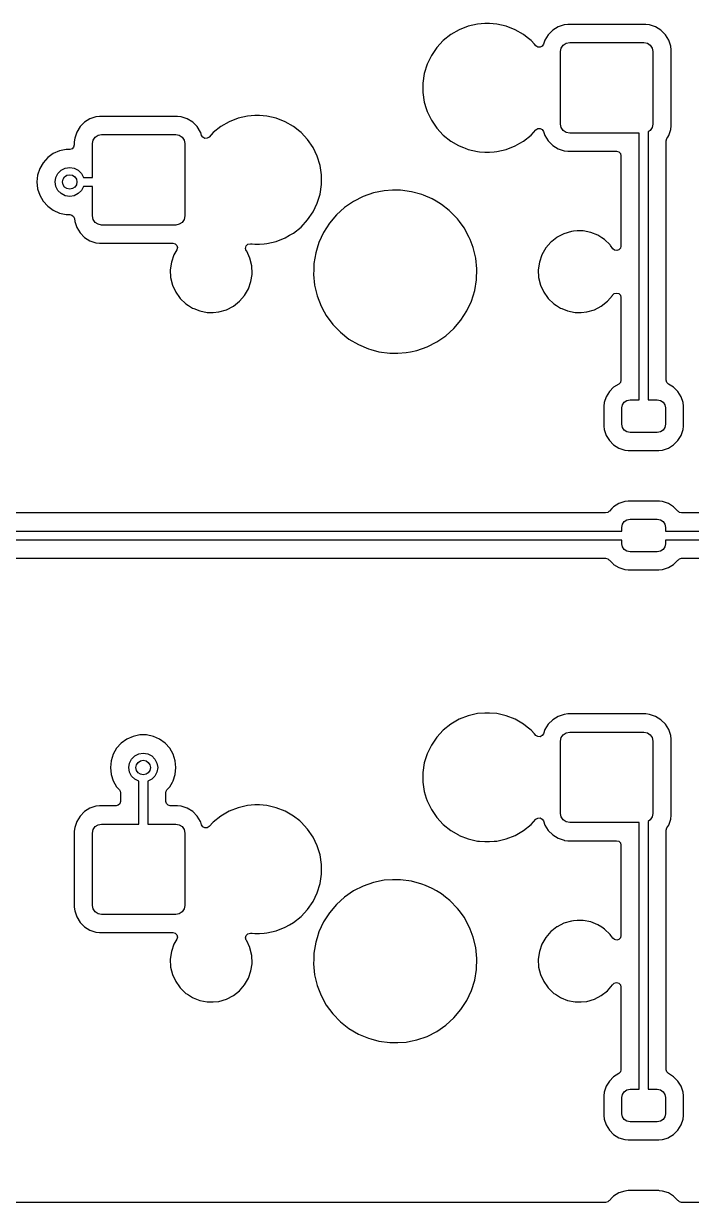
# Model space of a CAD drawing. Extents: x 51 to 201, y -153 to -28.
# Drawn here: x 99.28 to 117.72, y -120.97 to -88.39 of the extents above; entities that cross this region are included whole.
import ezdxf

# ---------------------------------------------------------------- set-up
doc = ezdxf.new("R2010")
doc.units = 0
doc.layers.add('BLACK', color=7, linetype='CONTINUOUS')

msp = doc.modelspace()

# ---------------------------------------------------------------- linework, layer by layer
at = {"layer": 'BLACK', "linetype": 'CONTINUOUS'}
for p, q in [((111.305, -88.5658), (111.075, -88.6989)), ((111.553, -88.4686), (111.305, -88.5658)), ((111.812, -88.4094), (111.553, -88.4686)), ((112.011, -88.3945), (111.812, -88.4094)), ((112.144, -88.3945), (112.011, -88.3945)), ((112.011, -88.3945), (112.011, -88.3945)), ((112.343, -88.4094), (112.144, -88.3945)), ((112.144, -88.3945), (112.144, -88.3945)), ((112.602, -88.4686), (112.343, -88.4094)), ((112.85, -88.5658), (112.602, -88.4686)), ((113.08, -88.6989), (112.85, -88.5658)), ((113.886, -88.5773), (113.762, -88.7013)), ((114.035, -88.4852), (113.886, -88.5773)), ((114.202, -88.43), (114.035, -88.4852)), ((114.304, -88.4195), (114.202, -88.43)), ((116.455, -88.4195), (114.304, -88.4195)), ((116.557, -88.43), (116.455, -88.4195)), ((116.724, -88.4852), (116.557, -88.43)), ((116.873, -88.5773), (116.724, -88.4852)), ((116.997, -88.7013), (116.873, -88.5773)), ((110.866, -88.8648), (110.685, -89.0599)), ((111.075, -88.6989), (110.866, -88.8648)), ((113.185, -88.7825), (113.08, -88.6989)), ((113.289, -88.8648), (113.185, -88.7825)), ((113.381, -88.9647), (113.289, -88.8648)), ((113.67, -88.8507), (113.632, -88.9647)), ((113.762, -88.7013), (113.67, -88.8507)), ((117.089, -88.8507), (116.997, -88.7013)), ((116.997, -88.7013), (116.997, -88.7013)), ((117.144, -89.0172), (117.089, -88.8507)), ((110.685, -89.0599), (110.536, -89.2798)), ((113.423, -89.01), (113.381, -88.9647)), ((113.477, -89.044), (113.423, -89.01)), ((113.541, -89.0469), (113.477, -89.044)), ((113.597, -89.0179), (113.541, -89.0469)), ((113.632, -88.9647), (113.597, -89.0179)), ((114.105, -89.17), (114.124, -89.0743)), ((114.105, -91.17), (114.105, -89.17)), ((114.124, -89.0743), (114.178, -88.9932)), ((114.178, -88.9932), (114.259, -88.939)), ((114.259, -88.939), (114.355, -88.92)), ((114.355, -88.92), (116.404, -88.92)), ((116.404, -88.92), (116.5, -88.939)), ((116.5, -88.939), (116.581, -88.9932)), ((116.581, -88.9932), (116.635, -89.0743)), ((116.635, -89.0743), (116.654, -89.17)), ((116.654, -89.17), (116.654, -91.17)), ((117.155, -89.12), (117.144, -89.0172)), ((117.155, -90.3031), (117.155, -89.12)), ((110.42, -89.5195), (110.342, -89.7738)), ((110.536, -89.2798), (110.42, -89.5195)), ((110.342, -89.7738), (110.302, -90.0369)), ((110.302, -90.0369), (110.302, -90.3031)), ((110.302, -90.3031), (110.342, -90.5662)), ((117.155, -91.22), (117.155, -90.3031)), ((110.342, -90.5662), (110.396, -90.742)), ((110.396, -90.742), (110.42, -90.8205)), ((110.42, -90.8205), (110.475, -90.9345)), ((100.959, -91.1173), (100.835, -91.2413)), ((101.108, -91.0252), (100.959, -91.1173)), ((101.275, -90.97), (101.108, -91.0252)), ((101.377, -90.9595), (101.275, -90.97)), ((103.528, -90.9595), (101.377, -90.9595)), ((103.63, -90.97), (103.528, -90.9595)), ((103.797, -91.0252), (103.63, -90.97)), ((103.946, -91.1173), (103.797, -91.0252)), ((104.07, -91.2413), (103.946, -91.1173)), ((104.955, -91.1058), (104.725, -91.2389)), ((105.203, -91.0086), (104.955, -91.1058)), ((105.462, -90.9494), (105.203, -91.0086)), ((105.661, -90.9345), (105.462, -90.9494)), ((105.794, -90.9345), (105.661, -90.9345)), ((105.661, -90.9345), (105.661, -90.9345)), ((105.993, -90.9494), (105.794, -90.9345)), ((105.794, -90.9345), (105.794, -90.9345)), ((106.252, -91.0086), (105.993, -90.9494)), ((106.5, -91.1058), (106.252, -91.0086)), ((106.73, -91.2389), (106.5, -91.1058)), ((110.475, -90.9345), (110.536, -91.0602)), ((110.536, -91.0602), (110.685, -91.2801)), ((114.124, -91.2657), (114.105, -91.17)), ((116.654, -91.17), (116.635, -91.2657)), ((100.743, -91.3907), (100.688, -91.5572)), ((100.835, -91.2413), (100.743, -91.3907)), ((101.251, -91.5332), (101.332, -91.479)), ((101.332, -91.479), (101.427, -91.46)), ((101.427, -91.46), (103.477, -91.46)), ((103.477, -91.46), (103.573, -91.479)), ((103.573, -91.479), (103.654, -91.5332)), ((104.162, -91.3907), (104.07, -91.2413)), ((104.07, -91.2413), (104.07, -91.2413)), ((104.167, -91.4048), (104.162, -91.3907)), ((104.193, -91.4833), (104.167, -91.4048)), ((104.228, -91.5365), (104.193, -91.4833)), ((104.516, -91.4048), (104.402, -91.5286)), ((104.725, -91.2389), (104.516, -91.4048)), ((106.902, -91.3753), (106.73, -91.2389)), ((106.939, -91.4048), (106.902, -91.3753)), ((107.12, -91.5999), (106.939, -91.4048)), ((110.685, -91.2801), (110.866, -91.4752)), ((110.866, -91.4752), (111.075, -91.6411)), ((113.08, -91.6411), (113.289, -91.4752)), ((113.289, -91.4752), (113.423, -91.3299)), ((113.423, -91.3299), (113.477, -91.296)), ((113.477, -91.296), (113.541, -91.2931)), ((113.541, -91.2931), (113.597, -91.3221)), ((113.597, -91.3221), (113.632, -91.3753)), ((113.632, -91.3753), (113.67, -91.4893)), ((113.67, -91.4893), (113.762, -91.6387)), ((114.178, -91.3468), (114.124, -91.2657)), ((114.259, -91.401), (114.178, -91.3468)), ((114.355, -91.42), (114.259, -91.401)), ((116.272, -91.42), (114.355, -91.42)), ((116.272, -98.79), (116.272, -91.42)), ((116.581, -91.3468), (116.522, -91.386)), ((116.522, -91.386), (116.522, -98.79)), ((116.635, -91.2657), (116.581, -91.3468)), ((117.065, -91.5286), (117.089, -91.4893)), ((117.089, -91.4893), (117.144, -91.3228)), ((117.144, -91.3228), (117.155, -91.22)), ((100.66, -91.8075), (100.615, -91.8529)), ((100.677, -91.7455), (100.66, -91.8075)), ((100.688, -91.5572), (100.677, -91.66)), ((100.677, -91.66), (100.677, -91.7455)), ((101.177, -91.71), (101.197, -91.6143)), ((101.177, -92.645), (101.177, -91.71)), ((101.197, -91.6143), (101.251, -91.5332)), ((103.654, -91.5332), (103.708, -91.6143)), ((103.708, -91.6143), (103.727, -91.71)), ((103.727, -91.71), (103.727, -93.71)), ((104.284, -91.5654), (104.228, -91.5365)), ((104.348, -91.5626), (104.284, -91.5654)), ((104.402, -91.5286), (104.348, -91.5626)), ((107.269, -91.8198), (107.12, -91.5999)), ((107.385, -92.0595), (107.269, -91.8198)), ((111.075, -91.6411), (111.285, -91.7627)), ((111.285, -91.7627), (111.305, -91.7742)), ((111.305, -91.7742), (111.419, -91.8189)), ((111.419, -91.8189), (111.47, -91.8389)), ((111.47, -91.8389), (111.553, -91.8714)), ((112.602, -91.8714), (112.85, -91.7742)), ((112.85, -91.7742), (112.975, -91.7021)), ((112.975, -91.7021), (113.08, -91.6411)), ((113.08, -91.6411), (113.08, -91.6411)), ((113.762, -91.6387), (113.886, -91.7627)), ((113.886, -91.7627), (113.886, -91.7627)), ((113.886, -91.7627), (114.035, -91.8548)), ((117.023, -91.632), (117.041, -91.5669)), ((117.023, -92.48), (117.023, -91.632)), ((117.041, -91.5669), (117.065, -91.5286)), ((99.9441, -92.0971), (99.8175, -92.2378)), ((100.097, -91.9858), (99.9441, -92.0971)), ((100.27, -91.9089), (100.097, -91.9858)), ((100.455, -91.8695), (100.27, -91.9089)), ((100.553, -91.8695), (100.455, -91.8695)), ((100.615, -91.8529), (100.553, -91.8695)), ((107.463, -92.3138), (107.385, -92.0595)), ((111.553, -91.8714), (111.812, -91.9306)), ((111.812, -91.9306), (111.869, -91.9349)), ((111.869, -91.9349), (112.011, -91.9455)), ((112.011, -91.9455), (112.011, -91.9455)), ((112.011, -91.9455), (112.144, -91.9455)), ((112.144, -91.9455), (112.268, -91.9362)), ((112.144, -91.9455), (112.144, -91.9455)), ((112.268, -91.9362), (112.343, -91.9306)), ((112.343, -91.9306), (112.602, -91.8714)), ((114.035, -91.8548), (114.147, -91.8917)), ((114.147, -91.8917), (114.202, -91.91)), ((114.202, -91.91), (114.212, -91.9111)), ((114.212, -91.9111), (114.304, -91.9205)), ((114.304, -91.9205), (115.648, -91.9205)), ((115.648, -91.9205), (115.71, -91.9371)), ((115.71, -91.9371), (115.755, -91.9825)), ((115.755, -91.9825), (115.772, -92.0445)), ((115.772, -92.0445), (115.772, -94.543)), ((99.7228, -92.4017), (99.6643, -92.5817)), ((99.8175, -92.2378), (99.7228, -92.4017)), ((100.226, -92.5349), (100.315, -92.4464)), ((100.315, -92.4464), (100.426, -92.3896)), ((100.426, -92.3896), (100.55, -92.37)), ((100.55, -92.37), (100.674, -92.3896)), ((100.674, -92.3896), (100.785, -92.4464)), ((100.785, -92.4464), (100.874, -92.5349)), ((107.503, -92.5769), (107.463, -92.3138)), ((117.023, -98.2479), (117.023, -92.48)), ((99.6643, -92.5817), (99.6445, -92.77)), ((99.6445, -92.77), (99.6643, -92.9583)), ((100.15, -92.77), (100.17, -92.6464)), ((100.17, -92.8936), (100.15, -92.77)), ((100.17, -92.6464), (100.226, -92.5349)), ((100.874, -92.5349), (100.93, -92.645)), ((100.93, -92.645), (101.177, -92.645)), ((107.503, -92.8431), (107.503, -92.5769)), ((99.6643, -92.9583), (99.7228, -93.1383)), ((99.7228, -93.1383), (99.8175, -93.3022)), ((100.226, -93.0051), (100.17, -92.8936)), ((100.315, -93.0936), (100.226, -93.0051)), ((100.426, -93.1504), (100.315, -93.0936)), ((100.55, -93.17), (100.426, -93.1504)), ((100.674, -93.1504), (100.55, -93.17)), ((100.785, -93.0936), (100.674, -93.1504)), ((100.874, -93.0051), (100.785, -93.0936)), ((100.93, -92.895), (100.874, -93.0051)), ((101.177, -92.895), (100.93, -92.895)), ((101.177, -93.71), (101.177, -92.895)), ((107.385, -93.3605), (107.463, -93.1062)), ((107.463, -93.1062), (107.503, -92.8431)), ((108.942, -93.0746), (108.657, -93.1734)), ((109.237, -93.0146), (108.942, -93.0746)), ((109.462, -92.9995), (109.237, -93.0146)), ((109.688, -92.9995), (109.462, -92.9995)), ((109.462, -92.9995), (109.462, -92.9995)), ((109.987, -93.0397), (109.688, -92.9995)), ((110.277, -93.1193), (109.987, -93.0397)), ((109.987, -93.0397), (109.987, -93.0397)), ((109.987, -93.0397), (109.987, -93.0397)), ((110.322, -93.1383), (110.277, -93.1193)), ((110.555, -93.2369), (110.322, -93.1383)), ((99.8175, -93.3022), (99.9441, -93.4429)), ((99.9441, -93.4429), (100.097, -93.5542)), ((107.269, -93.6002), (107.385, -93.3605)), ((108.388, -93.3093), (108.14, -93.4799)), ((108.657, -93.1734), (108.388, -93.3093)), ((110.665, -93.3022), (110.555, -93.2369)), ((110.814, -93.3904), (110.665, -93.3022)), ((111.03, -93.5611), (110.814, -93.3904)), ((100.097, -93.5542), (100.27, -93.6311)), ((100.27, -93.6311), (100.455, -93.6705)), ((100.455, -93.6705), (100.556, -93.6705)), ((100.556, -93.6705), (100.614, -93.6851)), ((100.614, -93.6851), (100.659, -93.7254)), ((100.659, -93.7254), (100.679, -93.7819)), ((100.679, -93.7819), (100.688, -93.8628)), ((101.197, -93.8057), (101.177, -93.71)), ((103.727, -93.71), (103.708, -93.8057)), ((107.12, -93.8201), (107.269, -93.6002)), ((107.916, -93.682), (107.722, -93.9121)), ((108.14, -93.4799), (107.916, -93.682)), ((111.05, -93.5772), (111.03, -93.5611)), ((111.26, -93.7938), (111.05, -93.5772)), ((111.311, -93.8628), (111.26, -93.7938)), ((100.688, -93.8628), (100.743, -94.0293)), ((100.743, -94.0293), (100.835, -94.1787)), ((101.251, -93.8868), (101.197, -93.8057)), ((101.332, -93.941), (101.251, -93.8868)), ((101.427, -93.96), (101.332, -93.941)), ((103.477, -93.96), (101.427, -93.96)), ((103.573, -93.941), (103.477, -93.96)), ((103.654, -93.8868), (103.573, -93.941)), ((103.708, -93.8057), (103.654, -93.8868)), ((106.73, -94.1811), (106.939, -94.0152)), ((106.939, -94.0152), (107.12, -93.8201)), ((107.722, -93.9121), (107.56, -94.166)), ((111.439, -94.0363), (111.311, -93.8628)), ((111.583, -94.3006), (111.439, -94.0363)), ((114.564, -94.1245), (114.464, -94.1341)), ((114.725, -94.1245), (114.564, -94.1245)), ((114.936, -94.1652), (114.725, -94.1245)), ((100.835, -94.1787), (100.959, -94.3027)), ((100.959, -94.3027), (100.959, -94.3027)), ((100.959, -94.3027), (101.108, -94.3948)), ((101.108, -94.3948), (101.22, -94.4317)), ((101.22, -94.4317), (101.275, -94.45)), ((101.275, -94.45), (101.285, -94.4511)), ((101.285, -94.4511), (101.377, -94.4605)), ((105.993, -94.4706), (106.252, -94.4114)), ((106.252, -94.4114), (106.5, -94.3142)), ((106.5, -94.3142), (106.62, -94.2451)), ((106.62, -94.2451), (106.73, -94.1811)), ((106.73, -94.1811), (106.73, -94.1811)), ((107.433, -94.4393), (107.382, -94.603)), ((107.56, -94.166), (107.433, -94.4393)), ((111.607, -94.3613), (111.583, -94.3006)), ((111.692, -94.5817), (111.607, -94.3613)), ((113.837, -94.4317), (113.697, -94.5942)), ((113.863, -94.4114), (113.837, -94.4317)), ((114.001, -94.3027), (113.863, -94.4114)), ((114.006, -94.2989), (114.001, -94.3027)), ((114.197, -94.2004), (114.006, -94.2989)), ((114.404, -94.1398), (114.197, -94.2004)), ((114.464, -94.1341), (114.404, -94.1398)), ((114.938, -94.166), (114.936, -94.1652)), ((114.936, -94.1652), (114.936, -94.1652)), ((114.936, -94.1652), (114.936, -94.1652)), ((115.136, -94.2451), (114.938, -94.166)), ((115.243, -94.3142), (115.136, -94.2451)), ((115.316, -94.3613), (115.243, -94.3142)), ((115.472, -94.5096), (115.316, -94.3613)), ((101.377, -94.4605), (103.399, -94.4605)), ((103.399, -94.4605), (103.461, -94.4771)), ((103.506, -94.6465), (103.429, -94.7803)), ((103.461, -94.4771), (103.506, -94.5225)), ((103.506, -94.5225), (103.523, -94.5845)), ((103.523, -94.5845), (103.506, -94.6465)), ((105.405, -94.6064), (105.42, -94.539)), ((105.427, -94.6718), (105.405, -94.6064)), ((105.42, -94.539), (105.47, -94.4906)), ((105.437, -94.6847), (105.427, -94.6718)), ((105.523, -94.8748), (105.437, -94.6847)), ((105.47, -94.4906), (105.538, -94.4763)), ((105.538, -94.4763), (105.586, -94.4799)), ((105.586, -94.4799), (105.661, -94.4855)), ((105.661, -94.4855), (105.661, -94.4855)), ((105.661, -94.4855), (105.794, -94.4855)), ((105.794, -94.4855), (105.918, -94.4762)), ((105.794, -94.4855), (105.794, -94.4855)), ((105.918, -94.4762), (105.993, -94.4706)), ((107.343, -94.7271), (107.293, -95.0242)), ((107.382, -94.603), (107.343, -94.7271)), ((111.762, -94.8748), (111.692, -94.5817)), ((113.697, -94.5942), (113.589, -94.7803)), ((115.481, -94.5225), (115.472, -94.5096)), ((115.547, -94.615), (115.481, -94.5225)), ((115.594, -94.6548), (115.547, -94.615)), ((115.655, -94.6668), (115.594, -94.6548)), ((115.714, -94.648), (115.655, -94.6668)), ((115.757, -94.603), (115.714, -94.648)), ((115.772, -94.543), (115.757, -94.603)), ((103.359, -94.9834), (103.328, -95.1962)), ((103.429, -94.7803), (103.359, -94.9834)), ((105.526, -94.8802), (105.523, -94.8748)), ((105.577, -95.0891), (105.526, -94.8802)), ((105.587, -95.3038), (105.577, -95.0891)), ((107.293, -95.0242), (107.288, -95.1962)), ((111.792, -95.1746), (111.762, -94.8748)), ((113.519, -94.9834), (113.488, -95.1962)), ((113.589, -94.7803), (113.519, -94.9834)), ((103.328, -95.1962), (103.338, -95.4109)), ((103.338, -95.4109), (103.389, -95.6198)), ((105.556, -95.5166), (105.584, -95.3254)), ((105.584, -95.3254), (105.587, -95.3038)), ((107.288, -95.1962), (107.283, -95.3254)), ((107.283, -95.3254), (107.313, -95.6252)), ((111.782, -95.4758), (111.792, -95.1746)), ((113.488, -95.1962), (113.498, -95.4109)), ((113.498, -95.4109), (113.549, -95.6198)), ((103.389, -95.6198), (103.478, -95.8153)), ((105.378, -95.9058), (105.486, -95.7197)), ((105.486, -95.7197), (105.556, -95.5166)), ((107.313, -95.6252), (107.383, -95.9183)), ((111.732, -95.7729), (111.782, -95.4758)), ((113.549, -95.6198), (113.638, -95.8153)), ((103.478, -95.8153), (103.584, -95.9641)), ((103.584, -95.9641), (103.603, -95.9904)), ((103.603, -95.9904), (103.759, -96.1387)), ((105.069, -96.2011), (105.238, -96.0683)), ((105.238, -96.0683), (105.378, -95.9058)), ((107.383, -95.9183), (107.492, -96.1994)), ((111.515, -96.334), (111.642, -96.0607)), ((111.642, -96.0607), (111.732, -95.7729)), ((113.638, -95.8153), (113.744, -95.9641)), ((113.744, -95.9641), (113.763, -95.9904)), ((113.763, -95.9904), (113.919, -96.1387)), ((115.229, -96.2011), (115.398, -96.0683)), ((115.398, -96.0683), (115.538, -95.9058)), ((115.538, -95.9058), (115.541, -95.9021)), ((115.541, -95.9021), (115.586, -95.8567)), ((115.586, -95.8567), (115.648, -95.8401)), ((115.648, -95.8401), (115.71, -95.8567)), ((115.71, -95.8567), (115.755, -95.9021)), ((115.755, -95.9021), (115.772, -95.9641)), ((115.772, -95.9641), (115.772, -98.2479)), ((103.759, -96.1387), (103.833, -96.1863)), ((103.833, -96.1863), (103.939, -96.2549)), ((103.939, -96.2549), (103.979, -96.271)), ((103.979, -96.271), (104.139, -96.3348)), ((104.139, -96.3348), (104.35, -96.3755)), ((104.35, -96.3755), (104.511, -96.3755)), ((104.511, -96.3755), (104.671, -96.3602)), ((104.511, -96.3755), (104.511, -96.3755)), ((104.671, -96.3602), (104.878, -96.2996)), ((104.878, -96.2996), (105.069, -96.2011)), ((107.492, -96.1994), (107.58, -96.3602)), ((107.58, -96.3602), (107.636, -96.4637)), ((111.353, -96.5879), (111.515, -96.334)), ((113.919, -96.1387), (113.993, -96.1863)), ((113.993, -96.1863), (114.099, -96.2549)), ((114.099, -96.2549), (114.139, -96.271)), ((114.139, -96.271), (114.299, -96.3348)), ((114.299, -96.3348), (114.51, -96.3755)), ((114.51, -96.3755), (114.671, -96.3755)), ((114.671, -96.3755), (114.831, -96.3602)), ((114.671, -96.3755), (114.671, -96.3755)), ((114.831, -96.3602), (115.038, -96.2996)), ((115.038, -96.2996), (115.229, -96.2011)), ((107.636, -96.4637), (107.815, -96.7062)), ((107.815, -96.7062), (108.025, -96.9228)), ((111.159, -96.818), (111.353, -96.5879)), ((108.025, -96.9228), (108.261, -97.1096)), ((110.687, -97.1907), (110.935, -97.0201)), ((110.935, -97.0201), (111.159, -96.818)), ((108.261, -97.1096), (108.52, -97.2631)), ((108.52, -97.2631), (108.798, -97.3807)), ((108.798, -97.3807), (108.798, -97.3807)), ((108.798, -97.3807), (108.798, -97.3807)), ((108.798, -97.3807), (108.862, -97.3983)), ((110.133, -97.4254), (110.418, -97.3266)), ((110.418, -97.3266), (110.687, -97.1907)), ((108.862, -97.3983), (109.088, -97.4603)), ((109.088, -97.4603), (109.387, -97.5005)), ((109.387, -97.5005), (109.613, -97.5005)), ((109.613, -97.5005), (109.838, -97.4854)), ((109.613, -97.5005), (109.613, -97.5005)), ((109.838, -97.4854), (109.961, -97.4603)), ((109.961, -97.4603), (110.133, -97.4254)), ((115.713, -98.3534), (115.569, -98.442)), ((115.756, -98.3083), (115.713, -98.3534)), ((115.772, -98.2479), (115.756, -98.3083)), ((117.039, -98.3083), (117.023, -98.2479)), ((117.082, -98.3534), (117.039, -98.3083)), ((117.226, -98.442), (117.082, -98.3534)), ((115.45, -98.562), (115.36, -98.7063)), ((115.569, -98.442), (115.45, -98.562)), ((117.345, -98.562), (117.226, -98.442)), ((117.435, -98.7063), (117.345, -98.562)), ((115.307, -98.8673), (115.297, -98.9667)), ((115.297, -98.9667), (115.297, -99.5133)), ((115.36, -98.7063), (115.307, -98.8673)), ((115.797, -99.015), (115.815, -98.9289)), ((115.815, -98.9289), (115.863, -98.8559)), ((115.863, -98.8559), (115.936, -98.8071)), ((115.936, -98.8071), (116.022, -98.79)), ((116.022, -98.79), (116.272, -98.79)), ((116.522, -98.79), (116.772, -98.79)), ((116.772, -98.79), (116.859, -98.8071)), ((116.859, -98.8071), (116.932, -98.8559)), ((116.932, -98.8559), (116.98, -98.9289)), ((116.98, -98.9289), (116.997, -99.015)), ((117.488, -98.8673), (117.435, -98.7063)), ((117.435, -98.7063), (117.435, -98.7063)), ((117.435, -98.7063), (117.435, -98.7063)), ((117.498, -98.9667), (117.488, -98.8673)), ((117.498, -99.5133), (117.498, -98.9667)), ((115.797, -99.465), (115.797, -99.015)), ((116.997, -99.015), (116.997, -99.465)), ((115.297, -99.5133), (115.307, -99.6127)), ((115.307, -99.6127), (115.36, -99.7737)), ((115.815, -99.5511), (115.797, -99.465)), ((115.863, -99.6241), (115.815, -99.5511)), ((115.936, -99.6729), (115.863, -99.6241)), ((116.932, -99.6241), (116.859, -99.6729)), ((116.98, -99.5511), (116.932, -99.6241)), ((116.997, -99.465), (116.98, -99.5511)), ((117.435, -99.7737), (117.488, -99.6127)), ((117.488, -99.6127), (117.498, -99.5133)), ((115.36, -99.7737), (115.45, -99.918)), ((115.45, -99.918), (115.569, -100.038)), ((116.022, -99.69), (115.936, -99.6729)), ((116.772, -99.69), (116.022, -99.69)), ((116.859, -99.6729), (116.772, -99.69)), ((117.226, -100.038), (117.345, -99.918)), ((117.345, -99.918), (117.435, -99.7737)), ((115.569, -100.038), (115.714, -100.127)), ((115.714, -100.127), (115.714, -100.127)), ((115.714, -100.127), (115.714, -100.127)), ((115.714, -100.127), (115.875, -100.18)), ((115.875, -100.18), (115.974, -100.191)), ((115.974, -100.191), (116.821, -100.19)), ((116.821, -100.19), (116.92, -100.18)), ((116.92, -100.18), (117.081, -100.127)), ((117.081, -100.127), (117.226, -100.038)), ((115.875, -101.6), (115.714, -101.653)), ((115.974, -101.59), (115.875, -101.6)), ((116.821, -101.59), (115.974, -101.59)), ((116.831, -101.591), (116.821, -101.59)), ((116.92, -101.6), (116.831, -101.591)), ((117.081, -101.653), (116.92, -101.6)), ((115.348, -101.914), (96.0158, -101.914)), ((115.408, -101.899), (115.348, -101.914)), ((115.438, -101.871), (115.408, -101.899)), ((115.439, -101.872), (115.438, -101.871)), ((115.45, -101.862), (115.439, -101.872)), ((115.516, -101.796), (115.45, -101.862)), ((115.45, -101.862), (115.45, -101.862)), ((115.569, -101.742), (115.516, -101.796)), ((115.714, -101.653), (115.569, -101.742)), ((117.226, -101.742), (117.081, -101.653)), ((117.345, -101.862), (117.226, -101.742)), ((117.226, -101.742), (117.226, -101.742)), ((117.226, -101.742), (117.226, -101.742)), ((117.356, -101.872), (117.345, -101.862)), ((117.345, -101.862), (117.345, -101.862)), ((117.357, -101.871), (117.356, -101.872)), ((117.387, -101.899), (117.357, -101.871)), ((117.447, -101.914), (117.387, -101.899)), ((134.398, -101.914), (117.447, -101.914)), ((115.797, -102.315), (115.815, -102.229)), ((115.815, -102.229), (115.863, -102.156)), ((115.863, -102.156), (115.936, -102.107)), ((115.936, -102.107), (116.022, -102.09)), ((116.022, -102.09), (116.772, -102.09)), ((116.772, -102.09), (116.859, -102.107)), ((116.859, -102.107), (116.932, -102.156)), ((116.932, -102.156), (116.98, -102.229)), ((116.98, -102.229), (116.997, -102.315)), ((95.5662, -102.415), (115.797, -102.415)), ((115.797, -102.415), (115.797, -102.315)), ((116.997, -102.315), (116.997, -102.415)), ((116.997, -102.415), (134.847, -102.415)), ((115.797, -102.665), (95.5662, -102.665)), ((115.797, -102.765), (115.797, -102.665)), ((115.815, -102.851), (115.797, -102.765)), ((115.863, -102.924), (115.815, -102.851)), ((116.98, -102.851), (116.932, -102.924)), ((116.997, -102.765), (116.98, -102.851)), ((134.847, -102.665), (116.997, -102.665)), ((116.997, -102.665), (116.997, -102.765)), ((96.0158, -103.165), (115.348, -103.165)), ((115.348, -103.165), (115.408, -103.181)), ((115.408, -103.181), (115.438, -103.209)), ((115.438, -103.209), (115.439, -103.208)), ((115.439, -103.208), (115.45, -103.218)), ((115.45, -103.218), (115.45, -103.218)), ((115.45, -103.218), (115.556, -103.324)), ((115.936, -102.973), (115.863, -102.924)), ((116.022, -102.99), (115.936, -102.973)), ((116.772, -102.99), (116.022, -102.99)), ((116.859, -102.973), (116.772, -102.99)), ((116.932, -102.924), (116.859, -102.973)), ((117.226, -103.338), (117.345, -103.218)), ((117.345, -103.218), (117.356, -103.208)), ((117.345, -103.218), (117.345, -103.218)), ((117.356, -103.208), (117.357, -103.209)), ((117.357, -103.209), (117.387, -103.181)), ((117.387, -103.181), (117.447, -103.165)), ((117.447, -103.165), (134.398, -103.165)), ((115.556, -103.324), (115.569, -103.338)), ((115.569, -103.338), (115.714, -103.427)), ((115.714, -103.427), (115.714, -103.427)), ((115.714, -103.427), (115.714, -103.427)), ((115.714, -103.427), (115.875, -103.48)), ((115.875, -103.48), (115.974, -103.49)), ((115.974, -103.49), (116.821, -103.49)), ((116.821, -103.49), (116.92, -103.48)), ((116.92, -103.48), (117.081, -103.427)), ((117.081, -103.427), (117.226, -103.338)), ((111.812, -107.459), (111.553, -107.519)), ((112.011, -107.444), (111.812, -107.459)), ((112.144, -107.444), (112.011, -107.444)), ((112.011, -107.444), (112.011, -107.444)), ((112.343, -107.459), (112.144, -107.444)), ((112.144, -107.444), (112.144, -107.444)), ((112.602, -107.519), (112.343, -107.459)), ((114.202, -107.48), (114.035, -107.535)), ((114.304, -107.469), (114.202, -107.48)), ((116.455, -107.469), (114.304, -107.469)), ((116.557, -107.48), (116.455, -107.469)), ((116.724, -107.535), (116.557, -107.48)), ((111.075, -107.749), (110.866, -107.915)), ((111.305, -107.616), (111.075, -107.749)), ((111.553, -107.519), (111.305, -107.616)), ((112.85, -107.616), (112.602, -107.519)), ((113.08, -107.749), (112.85, -107.616)), ((113.185, -107.833), (113.08, -107.749)), ((113.762, -107.751), (113.67, -107.901)), ((113.886, -107.627), (113.762, -107.751)), ((114.035, -107.535), (113.886, -107.627)), ((116.873, -107.627), (116.724, -107.535)), ((116.997, -107.751), (116.873, -107.627)), ((117.089, -107.901), (116.997, -107.751)), ((116.997, -107.751), (116.997, -107.751)), ((102.3, -108.089), (102.127, -108.166)), ((102.485, -108.049), (102.3, -108.089)), ((102.675, -108.049), (102.485, -108.049)), ((102.485, -108.049), (102.485, -108.049)), ((102.86, -108.089), (102.675, -108.049)), ((102.675, -108.049), (102.675, -108.049)), ((103.033, -108.166), (102.86, -108.089)), ((110.685, -108.11), (110.536, -108.33)), ((110.866, -107.915), (110.685, -108.11)), ((113.289, -107.915), (113.185, -107.833)), ((113.381, -108.015), (113.289, -107.915)), ((113.423, -108.06), (113.381, -108.015)), ((113.477, -108.094), (113.423, -108.06)), ((113.541, -108.097), (113.477, -108.094)), ((113.597, -108.068), (113.541, -108.097)), ((113.632, -108.015), (113.597, -108.068)), ((113.67, -107.901), (113.632, -108.015)), ((114.105, -108.22), (114.124, -108.124)), ((114.124, -108.124), (114.178, -108.043)), ((114.178, -108.043), (114.259, -107.989)), ((114.259, -107.989), (114.355, -107.97)), ((114.355, -107.97), (116.404, -107.97)), ((116.404, -107.97), (116.5, -107.989)), ((116.5, -107.989), (116.581, -108.043)), ((116.581, -108.043), (116.635, -108.124)), ((116.635, -108.124), (116.654, -108.22)), ((117.144, -108.067), (117.089, -107.901)), ((117.155, -108.17), (117.144, -108.067)), ((101.847, -108.418), (101.753, -108.582)), ((101.974, -108.277), (101.847, -108.418)), ((102.127, -108.166), (101.974, -108.277)), ((103.186, -108.277), (103.033, -108.166)), ((103.313, -108.418), (103.186, -108.277)), ((103.407, -108.582), (103.313, -108.418)), ((110.536, -108.33), (110.42, -108.57)), ((114.105, -110.22), (114.105, -108.22)), ((116.654, -108.22), (116.654, -110.22)), ((117.155, -110.27), (117.155, -108.17)), ((101.694, -108.762), (101.675, -108.95)), ((101.753, -108.582), (101.694, -108.762)), ((102.2, -108.826), (102.256, -108.715)), ((102.256, -108.715), (102.345, -108.626)), ((102.345, -108.626), (102.456, -108.57)), ((102.456, -108.57), (102.58, -108.55)), ((102.58, -108.55), (102.704, -108.57)), ((102.704, -108.57), (102.815, -108.626)), ((102.815, -108.626), (102.904, -108.715)), ((102.904, -108.715), (102.96, -108.826)), ((103.466, -108.762), (103.407, -108.582)), ((103.407, -108.582), (103.407, -108.582)), ((103.485, -108.95), (103.466, -108.762)), ((110.42, -108.57), (110.342, -108.824)), ((101.675, -108.95), (101.694, -109.138)), ((102.18, -108.95), (102.2, -108.826)), ((102.2, -109.074), (102.18, -108.95)), ((102.256, -109.185), (102.2, -109.074)), ((102.96, -109.074), (102.904, -109.185)), ((102.96, -108.826), (102.98, -108.95)), ((102.98, -108.95), (102.96, -109.074)), ((103.466, -109.138), (103.485, -108.95)), ((110.342, -108.824), (110.302, -109.087)), ((110.302, -109.087), (110.302, -109.353)), ((101.694, -109.138), (101.753, -109.318)), ((101.753, -109.318), (101.847, -109.482)), ((102.345, -109.274), (102.256, -109.185)), ((102.455, -109.33), (102.345, -109.274)), ((102.455, -110.51), (102.455, -109.33)), ((102.815, -109.274), (102.705, -109.33)), ((102.705, -109.33), (102.705, -110.51)), ((102.904, -109.185), (102.815, -109.274)), ((103.313, -109.482), (103.387, -109.353)), ((103.387, -109.353), (103.407, -109.318)), ((103.407, -109.318), (103.466, -109.138)), ((110.302, -109.353), (110.342, -109.616)), ((101.847, -109.482), (101.847, -109.482)), ((101.847, -109.482), (101.923, -109.566)), ((101.923, -109.566), (101.946, -109.604)), ((101.946, -109.604), (101.954, -109.649)), ((101.954, -109.649), (101.954, -109.886)), ((103.206, -109.649), (103.214, -109.604)), ((103.206, -109.885), (103.206, -109.649)), ((103.214, -109.604), (103.237, -109.566)), ((103.237, -109.566), (103.313, -109.482)), ((110.342, -109.616), (110.396, -109.792)), ((101.108, -110.075), (100.959, -110.167)), ((101.275, -110.02), (101.108, -110.075)), ((101.377, -110.01), (101.275, -110.02)), ((101.831, -110.01), (101.377, -110.01)), ((101.892, -109.993), (101.831, -110.01)), ((101.938, -109.948), (101.892, -109.993)), ((101.954, -109.886), (101.938, -109.948)), ((103.222, -109.947), (103.206, -109.885)), ((103.267, -109.993), (103.222, -109.947)), ((103.329, -110.009), (103.267, -109.993)), ((103.528, -110.009), (103.329, -110.009)), ((103.63, -110.02), (103.528, -110.009)), ((103.797, -110.075), (103.63, -110.02)), ((103.946, -110.167), (103.797, -110.075)), ((105.203, -110.059), (104.955, -110.156)), ((105.462, -109.999), (105.203, -110.059)), ((105.661, -109.984), (105.462, -109.999)), ((105.794, -109.984), (105.661, -109.984)), ((105.661, -109.984), (105.661, -109.984)), ((105.993, -109.999), (105.794, -109.984)), ((105.794, -109.984), (105.794, -109.984)), ((106.252, -110.059), (105.993, -109.999)), ((106.5, -110.156), (106.252, -110.059)), ((110.396, -109.792), (110.42, -109.87)), ((110.42, -109.87), (110.475, -109.984)), ((110.475, -109.984), (110.536, -110.11)), ((100.835, -110.291), (100.743, -110.441)), ((100.959, -110.167), (100.835, -110.291)), ((104.07, -110.291), (103.946, -110.167)), ((104.162, -110.441), (104.07, -110.291)), ((104.07, -110.291), (104.07, -110.291)), ((104.725, -110.289), (104.516, -110.455)), ((104.955, -110.156), (104.725, -110.289)), ((106.73, -110.289), (106.5, -110.156)), ((106.902, -110.425), (106.73, -110.289)), ((110.536, -110.11), (110.685, -110.33)), ((110.685, -110.33), (110.866, -110.525)), ((113.289, -110.525), (113.423, -110.38)), ((113.423, -110.38), (113.477, -110.346)), ((113.477, -110.346), (113.541, -110.343)), ((113.541, -110.343), (113.597, -110.372)), ((113.597, -110.372), (113.632, -110.425)), ((114.124, -110.316), (114.105, -110.22)), ((114.178, -110.397), (114.124, -110.316)), ((114.259, -110.451), (114.178, -110.397)), ((116.581, -110.397), (116.522, -110.436)), ((116.635, -110.316), (116.581, -110.397)), ((116.654, -110.22), (116.635, -110.316)), ((117.089, -110.539), (117.144, -110.373)), ((117.144, -110.373), (117.155, -110.27)), ((100.688, -110.607), (100.677, -110.71)), ((100.677, -110.71), (100.677, -112.81)), ((100.743, -110.441), (100.688, -110.607)), ((101.177, -110.76), (101.197, -110.664)), ((101.197, -110.664), (101.251, -110.583)), ((101.251, -110.583), (101.332, -110.529)), ((101.332, -110.529), (101.427, -110.51)), ((101.427, -110.51), (102.455, -110.51)), ((102.705, -110.51), (103.477, -110.51)), ((103.477, -110.51), (103.573, -110.529)), ((103.573, -110.529), (103.654, -110.583)), ((103.654, -110.583), (103.708, -110.664)), ((103.708, -110.664), (103.727, -110.76)), ((104.167, -110.455), (104.162, -110.441)), ((104.193, -110.533), (104.167, -110.455)), ((104.228, -110.586), (104.193, -110.533)), ((104.284, -110.615), (104.228, -110.586)), ((104.348, -110.613), (104.284, -110.615)), ((104.402, -110.579), (104.348, -110.613)), ((104.516, -110.455), (104.402, -110.579)), ((106.939, -110.455), (106.902, -110.425)), ((107.12, -110.65), (106.939, -110.455)), ((107.269, -110.87), (107.12, -110.65)), ((110.866, -110.525), (111.075, -110.691)), ((111.075, -110.691), (111.285, -110.813)), ((112.938, -110.774), (113.08, -110.691)), ((113.08, -110.691), (113.289, -110.525)), ((113.08, -110.691), (113.08, -110.691)), ((113.632, -110.425), (113.67, -110.539)), ((113.67, -110.539), (113.762, -110.689)), ((113.762, -110.689), (113.886, -110.813)), ((114.355, -110.47), (114.259, -110.451)), ((116.272, -110.47), (114.355, -110.47)), ((116.272, -117.84), (116.272, -110.47)), ((116.522, -110.436), (116.522, -117.84)), ((117.023, -110.682), (117.041, -110.617)), ((117.023, -117.298), (117.023, -110.682)), ((117.041, -110.617), (117.065, -110.579)), ((117.065, -110.579), (117.089, -110.539)), ((101.177, -112.76), (101.177, -110.76)), ((103.727, -110.76), (103.727, -112.76)), ((107.385, -111.11), (107.269, -110.87)), ((111.285, -110.813), (111.305, -110.824)), ((111.305, -110.824), (111.553, -110.921)), ((111.553, -110.921), (111.812, -110.981)), ((111.812, -110.981), (111.869, -110.985)), ((111.869, -110.985), (112.011, -110.995)), ((112.011, -110.995), (112.011, -110.995)), ((112.011, -110.995), (112.144, -110.995)), ((112.144, -110.995), (112.268, -110.986)), ((112.144, -110.995), (112.144, -110.995)), ((112.268, -110.986), (112.343, -110.981)), ((112.343, -110.981), (112.602, -110.921)), ((112.602, -110.921), (112.85, -110.824)), ((112.85, -110.824), (112.938, -110.774)), ((113.886, -110.813), (113.886, -110.813)), ((113.886, -110.813), (114.035, -110.905)), ((114.035, -110.905), (114.147, -110.942)), ((114.147, -110.942), (114.202, -110.96)), ((114.202, -110.96), (114.212, -110.961)), ((114.212, -110.961), (114.304, -110.971)), ((114.304, -110.971), (115.648, -110.97)), ((115.648, -110.97), (115.71, -110.987)), ((115.71, -110.987), (115.755, -111.032)), ((115.755, -111.032), (115.772, -111.094)), ((107.463, -111.364), (107.385, -111.11)), ((107.503, -111.627), (107.463, -111.364)), ((115.772, -111.094), (115.772, -113.593)), ((107.503, -111.893), (107.503, -111.627)), ((107.463, -112.156), (107.503, -111.893)), ((107.385, -112.41), (107.463, -112.156)), ((108.388, -112.359), (108.14, -112.53)), ((108.657, -112.223), (108.388, -112.359)), ((108.942, -112.125), (108.657, -112.223)), ((109.237, -112.065), (108.942, -112.125)), ((109.462, -112.049), (109.237, -112.065)), ((109.688, -112.049), (109.462, -112.049)), ((109.462, -112.049), (109.462, -112.049)), ((109.987, -112.09), (109.688, -112.049)), ((110.277, -112.169), (109.987, -112.09)), ((109.987, -112.09), (109.987, -112.09)), ((109.987, -112.09), (109.987, -112.09)), ((110.373, -112.21), (110.277, -112.169)), ((110.555, -112.287), (110.373, -112.21)), ((110.677, -112.359), (110.555, -112.287)), ((110.814, -112.44), (110.677, -112.359)), ((107.12, -112.87), (107.269, -112.65)), ((107.269, -112.65), (107.385, -112.41)), ((108.14, -112.53), (107.916, -112.732)), ((110.927, -112.53), (110.814, -112.44)), ((111.05, -112.627), (110.927, -112.53)), ((111.26, -112.844), (111.05, -112.627)), ((100.677, -112.81), (100.688, -112.913)), ((100.688, -112.913), (100.743, -113.079)), ((101.197, -112.856), (101.177, -112.76)), ((101.251, -112.937), (101.197, -112.856)), ((101.332, -112.991), (101.251, -112.937)), ((101.427, -113.01), (101.332, -112.991)), ((103.477, -113.01), (101.427, -113.01)), ((103.573, -112.991), (103.477, -113.01)), ((103.654, -112.937), (103.573, -112.991)), ((103.708, -112.856), (103.654, -112.937)), ((103.727, -112.76), (103.708, -112.856)), ((106.939, -113.065), (107.12, -112.87)), ((107.722, -112.962), (107.56, -113.216)), ((107.916, -112.732), (107.722, -112.962)), ((111.311, -112.913), (111.26, -112.844)), ((111.439, -113.086), (111.311, -112.913)), ((100.743, -113.079), (100.835, -113.229)), ((100.835, -113.229), (100.959, -113.353)), ((106.5, -113.364), (106.62, -113.295)), ((106.62, -113.295), (106.73, -113.231)), ((106.73, -113.231), (106.939, -113.065)), ((106.73, -113.231), (106.73, -113.231)), ((107.56, -113.216), (107.433, -113.489)), ((111.583, -113.351), (111.439, -113.086)), ((114.197, -113.25), (114.006, -113.349)), ((114.404, -113.19), (114.197, -113.25)), ((114.464, -113.184), (114.404, -113.19)), ((114.564, -113.174), (114.464, -113.184)), ((114.725, -113.174), (114.564, -113.174)), ((114.936, -113.215), (114.725, -113.174)), ((114.938, -113.216), (114.936, -113.215)), ((114.936, -113.215), (114.936, -113.215)), ((114.936, -113.215), (114.936, -113.215)), ((115.136, -113.295), (114.938, -113.216)), ((115.243, -113.364), (115.136, -113.295)), ((100.959, -113.353), (100.959, -113.353)), ((100.959, -113.353), (101.108, -113.445)), ((101.108, -113.445), (101.22, -113.482)), ((101.22, -113.482), (101.275, -113.5)), ((101.275, -113.5), (101.285, -113.501)), ((101.285, -113.501), (101.377, -113.51)), ((101.377, -113.51), (103.399, -113.51)), ((103.399, -113.51), (103.461, -113.527)), ((103.461, -113.527), (103.506, -113.572)), ((103.506, -113.572), (103.523, -113.634)), ((103.523, -113.634), (103.506, -113.696)), ((105.405, -113.656), (105.42, -113.589)), ((105.427, -113.722), (105.405, -113.656)), ((105.42, -113.589), (105.47, -113.541)), ((105.47, -113.541), (105.538, -113.526)), ((105.538, -113.526), (105.586, -113.53)), ((105.586, -113.53), (105.661, -113.535)), ((105.661, -113.535), (105.661, -113.535)), ((105.661, -113.535), (105.794, -113.535)), ((105.794, -113.535), (105.918, -113.526)), ((105.794, -113.535), (105.794, -113.535)), ((105.918, -113.526), (105.993, -113.521)), ((105.993, -113.521), (106.252, -113.461)), ((106.252, -113.461), (106.5, -113.364)), ((107.382, -113.653), (107.343, -113.777)), ((107.433, -113.489), (107.382, -113.653)), ((111.607, -113.411), (111.583, -113.351)), ((111.692, -113.632), (111.607, -113.411)), ((111.762, -113.925), (111.692, -113.632)), ((113.697, -113.644), (113.589, -113.83)), ((113.837, -113.482), (113.697, -113.644)), ((113.863, -113.461), (113.837, -113.482)), ((114.001, -113.353), (113.863, -113.461)), ((114.006, -113.349), (114.001, -113.353)), ((115.316, -113.411), (115.243, -113.364)), ((115.472, -113.56), (115.316, -113.411)), ((115.493, -113.589), (115.472, -113.56)), ((115.547, -113.665), (115.493, -113.589)), ((115.594, -113.705), (115.547, -113.665)), ((115.757, -113.653), (115.714, -113.698)), ((115.772, -113.593), (115.757, -113.653)), ((103.429, -113.83), (103.359, -114.033)), ((103.506, -113.696), (103.429, -113.83)), ((105.437, -113.735), (105.427, -113.722)), ((105.523, -113.925), (105.437, -113.735)), ((105.526, -113.93), (105.523, -113.925)), ((105.577, -114.139), (105.526, -113.93)), ((107.343, -113.777), (107.293, -114.074)), ((111.792, -114.225), (111.762, -113.925)), ((113.589, -113.83), (113.519, -114.033)), ((115.655, -113.717), (115.594, -113.705)), ((115.714, -113.698), (115.655, -113.717)), ((103.359, -114.033), (103.328, -114.246)), ((103.328, -114.246), (103.338, -114.461)), ((105.587, -114.354), (105.577, -114.139)), ((107.288, -114.246), (107.283, -114.375)), ((107.293, -114.074), (107.288, -114.246)), ((111.782, -114.526), (111.792, -114.225)), ((113.519, -114.033), (113.488, -114.246)), ((113.488, -114.246), (113.498, -114.461)), ((103.338, -114.461), (103.389, -114.67)), ((105.486, -114.77), (105.556, -114.567)), ((105.556, -114.567), (105.584, -114.375)), ((105.584, -114.375), (105.587, -114.354)), ((107.283, -114.375), (107.313, -114.675)), ((111.732, -114.823), (111.782, -114.526)), ((113.498, -114.461), (113.549, -114.67)), ((103.389, -114.67), (103.478, -114.865)), ((103.478, -114.865), (103.58, -115.009)), ((105.238, -115.118), (105.378, -114.956)), ((105.378, -114.956), (105.486, -114.77)), ((107.313, -114.675), (107.383, -114.968)), ((107.383, -114.968), (107.492, -115.249)), ((111.642, -115.111), (111.732, -114.823)), ((113.549, -114.67), (113.638, -114.865)), ((113.638, -114.865), (113.74, -115.009)), ((115.398, -115.118), (115.538, -114.956)), ((115.538, -114.956), (115.541, -114.952)), ((115.541, -114.952), (115.586, -114.907)), ((115.586, -114.907), (115.648, -114.89)), ((115.648, -114.89), (115.71, -114.907)), ((115.71, -114.907), (115.755, -114.952)), ((115.755, -114.952), (115.772, -115.014)), ((103.58, -115.009), (103.603, -115.04)), ((103.603, -115.04), (103.759, -115.189)), ((103.759, -115.189), (103.799, -115.214)), ((103.799, -115.214), (103.939, -115.305)), ((104.878, -115.35), (105.069, -115.251)), ((105.069, -115.251), (105.238, -115.118)), ((107.492, -115.249), (107.636, -115.514)), ((111.515, -115.384), (111.642, -115.111)), ((113.74, -115.009), (113.763, -115.04)), ((113.763, -115.04), (113.919, -115.189)), ((113.919, -115.189), (113.959, -115.214)), ((113.959, -115.214), (114.099, -115.305)), ((115.038, -115.35), (115.229, -115.251)), ((115.229, -115.251), (115.398, -115.118)), ((115.772, -115.014), (115.772, -117.298)), ((103.939, -115.305), (103.96, -115.313)), ((103.96, -115.313), (104.139, -115.385)), ((104.139, -115.385), (104.35, -115.425)), ((104.35, -115.425), (104.511, -115.425)), ((104.511, -115.425), (104.671, -115.41)), ((104.511, -115.425), (104.511, -115.425)), ((104.671, -115.41), (104.878, -115.35)), ((107.636, -115.514), (107.728, -115.638)), ((111.353, -115.638), (111.515, -115.384)), ((114.099, -115.305), (114.12, -115.313)), ((114.12, -115.313), (114.299, -115.385)), ((114.299, -115.385), (114.51, -115.425)), ((114.51, -115.425), (114.671, -115.425)), ((114.671, -115.425), (114.831, -115.41)), ((114.671, -115.425), (114.671, -115.425)), ((114.831, -115.41), (115.038, -115.35)), ((107.728, -115.638), (107.815, -115.756)), ((107.815, -115.756), (108.025, -115.973)), ((110.935, -116.07), (111.159, -115.868)), ((111.159, -115.868), (111.353, -115.638)), ((108.025, -115.973), (108.261, -116.16)), ((108.261, -116.16), (108.52, -116.313)), ((110.418, -116.377), (110.687, -116.241)), ((110.687, -116.241), (110.935, -116.07)), ((108.52, -116.313), (108.798, -116.431)), ((108.798, -116.431), (108.798, -116.431)), ((108.798, -116.431), (108.798, -116.431)), ((108.798, -116.431), (108.862, -116.448)), ((108.862, -116.448), (109.088, -116.51)), ((109.088, -116.51), (109.387, -116.55)), ((109.387, -116.55), (109.613, -116.55)), ((109.613, -116.55), (109.838, -116.535)), ((109.613, -116.55), (109.613, -116.55)), ((109.838, -116.535), (109.961, -116.51)), ((109.961, -116.51), (110.133, -116.475)), ((110.133, -116.475), (110.418, -116.377)), ((115.569, -117.492), (115.45, -117.612)), ((115.713, -117.403), (115.569, -117.492)), ((115.756, -117.358), (115.713, -117.403)), ((115.772, -117.298), (115.756, -117.358)), ((117.039, -117.358), (117.023, -117.298)), ((117.082, -117.403), (117.039, -117.358)), ((117.226, -117.492), (117.082, -117.403)), ((117.345, -117.612), (117.226, -117.492)), ((115.36, -117.756), (115.307, -117.917)), ((115.45, -117.612), (115.36, -117.756)), ((115.863, -117.906), (115.936, -117.857)), ((115.936, -117.857), (116.022, -117.84)), ((116.022, -117.84), (116.272, -117.84)), ((116.522, -117.84), (116.772, -117.84)), ((116.772, -117.84), (116.859, -117.857)), ((116.859, -117.857), (116.932, -117.906)), ((117.435, -117.756), (117.345, -117.612)), ((117.488, -117.917), (117.435, -117.756)), ((117.435, -117.756), (117.435, -117.756)), ((117.435, -117.756), (117.435, -117.756)), ((115.307, -117.917), (115.297, -118.017)), ((115.297, -118.017), (115.297, -118.563)), ((115.797, -118.065), (115.815, -117.979)), ((115.797, -118.515), (115.797, -118.065)), ((115.815, -117.979), (115.863, -117.906)), ((116.932, -117.906), (116.98, -117.979)), ((116.98, -117.979), (116.997, -118.065)), ((116.997, -118.065), (116.997, -118.515)), ((117.498, -118.017), (117.488, -117.917)), ((117.498, -118.563), (117.498, -118.017)), ((115.815, -118.601), (115.797, -118.515)), ((116.997, -118.515), (116.98, -118.601)), ((115.297, -118.563), (115.307, -118.663)), ((115.307, -118.663), (115.36, -118.824)), ((115.36, -118.824), (115.45, -118.968)), ((115.863, -118.674), (115.815, -118.601)), ((115.936, -118.723), (115.863, -118.674)), ((116.022, -118.74), (115.936, -118.723)), ((116.772, -118.74), (116.022, -118.74)), ((116.859, -118.723), (116.772, -118.74)), ((116.932, -118.674), (116.859, -118.723)), ((116.98, -118.601), (116.932, -118.674)), ((117.345, -118.968), (117.435, -118.824)), ((117.435, -118.823), (117.488, -118.663)), ((117.435, -118.824), (117.435, -118.823)), ((117.488, -118.663), (117.498, -118.563)), ((115.45, -118.968), (115.569, -119.088)), ((115.569, -119.088), (115.714, -119.177)), ((115.714, -119.177), (115.714, -119.177)), ((115.714, -119.177), (115.714, -119.177)), ((115.714, -119.177), (115.875, -119.23)), ((116.92, -119.23), (117.081, -119.177)), ((117.081, -119.177), (117.086, -119.174)), ((117.086, -119.174), (117.226, -119.088)), ((117.226, -119.088), (117.345, -118.968)), ((115.875, -119.23), (115.974, -119.24)), ((115.974, -119.24), (116.821, -119.24)), ((116.821, -119.24), (116.92, -119.23)), ((115.532, -120.829), (115.45, -120.912)), ((115.569, -120.792), (115.532, -120.829)), ((115.714, -120.703), (115.569, -120.792)), ((115.875, -120.65), (115.714, -120.703)), ((115.974, -120.639), (115.875, -120.65)), ((116.821, -120.639), (115.974, -120.639)), ((116.831, -120.641), (116.821, -120.639)), ((116.92, -120.65), (116.831, -120.641)), ((117.081, -120.703), (116.92, -120.65)), ((117.226, -120.792), (117.081, -120.703)), ((117.345, -120.912), (117.226, -120.792)), ((117.226, -120.792), (117.226, -120.792)), ((117.226, -120.792), (117.226, -120.792)), ((115.348, -120.965), (96.0158, -120.965)), ((115.408, -120.949), (115.348, -120.965)), ((115.438, -120.921), (115.408, -120.949)), ((115.439, -120.922), (115.438, -120.921)), ((115.45, -120.912), (115.439, -120.922)), ((115.45, -120.912), (115.45, -120.912)), ((117.356, -120.922), (117.345, -120.912)), ((117.345, -120.912), (117.345, -120.912)), ((117.357, -120.921), (117.356, -120.922)), ((117.387, -120.949), (117.357, -120.921)), ((117.447, -120.965), (117.387, -120.949)), ((126.359, -120.965), (117.447, -120.965))]:
    msp.add_line(p, q, dxfattribs=at)
at = {"layer": 'BLACK'}
for centre in [(100.55, -92.77), (102.58, -108.95)]:
    msp.add_circle(centre, 0.2, dxfattribs=at)

doc.saveas('drawing.dxf')
